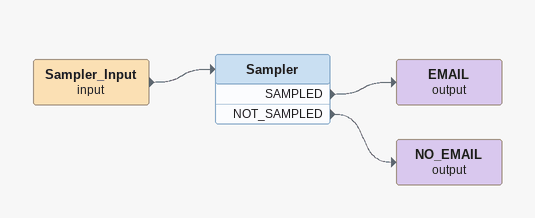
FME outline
Sampler_Input (input)
    -> Sampler
Sampler
    SAMPLED -> EMAIL (output)
    NOT_SAMPLED -> NO_EMAIL (output)
EMAIL (output)
NO_EMAIL (output)
